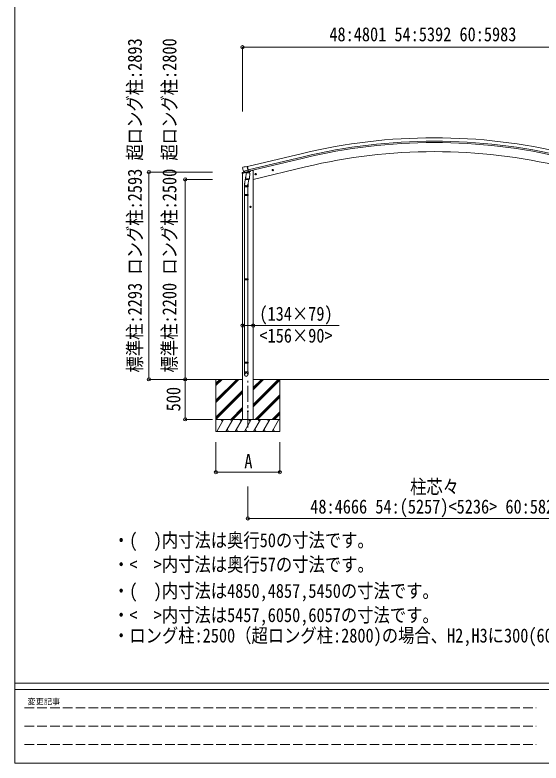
# Model space of a CAD drawing. Units: millimetres at full size, sheet at 1:40; details may follow other scales. Extents: x -11181 to 11305, y -7804 to 7716.
# Drawn here: x -11181 to -4596, y -7804 to 1550 of the extents above; entities that cross this region are included whole.
import ezdxf
from ezdxf.enums import TextEntityAlignment as Align

# ---------------------------------------------------------------- set-up
doc = ezdxf.new("R2010")
doc.units = ezdxf.units.MM
doc.header["$LTSCALE"] = 40
doc.header["$PDMODE"] = 32
doc.header["$PDSIZE"] = 40
doc.linetypes.add('CHAIN1', pattern=[8, 5, -1, 1, -1])
doc.linetypes.add('DASHED3', pattern=[4, 3, -1])
for name, color, linetype, lineweight in [('0-0_0', 7, 'Continuous', 9), ('0-1_本体', 4, 'Continuous', 9), ('0-2_部品', 7, 'Continuous', 9), ('0-4_TABLE1', 7, 'Continuous', 9), ('0-6_OTH_LINE', 7, 'Continuous', 9), ('0-8_PARTS2', 7, 'Continuous', 9), ('0-A_寸法', 6, 'Continuous', 9), ('0-E_DET2', 6, 'Continuous', 9), ('F-0_240', 7, 'Continuous', 9)]:
    doc.layers.add(name, color=color, linetype=linetype, lineweight=lineweight)
doc.styles.add('ＭＳ ゴシック', font='')
doc.styles.get('ＭＳ ゴシック').set_extended_font_data('MS Gothic')

msp = doc.modelspace()

# ---------------------------------------------------------------- linework, layer by layer
at = {"layer": '0-0_0'}
for p, q in [((-8332.71, -3006.22), (-8844.92, -3006.23)), ((-8665.71, -3054.82), (-8617.1, -3006.22)), ((-8665.71, -3266.95), (-8404.98, -3006.23)), ((-8665.71, -3281.09), (-8390.83, -3006.23)), ((-8665.71, -3295.24), (-8376.69, -3006.23)), ((-8665.71, -3083.11), (-8588.82, -3006.23)), ((-8665.71, -3068.96), (-8602.97, -3006.23)), ((-8198.71, -3006.23), (-3666.69, -3006.23)), ((-8198.71, -3320.45), (-7884.48, -3006.23)), ((-8198.71, -3334.59), (-7870.33, -3006.23)), ((-8198.71, -3136.61), (-8068.32, -3006.23)), ((-8198.71, -3122.46), (-8082.47, -3006.23)), ((-8198.71, -3108.32), (-8096.61, -3006.23)), ((-8198.71, -3348.74), (-7865.71, -3015.74)), ((-7865.71, -3006.23), (-7865.71, -3656.23)), ((-8665.71, -3479.08), (-8332.71, -3146.09)), ((-8665.71, -3493.23), (-8332.71, -3160.23)), ((-8664.56, -3506.23), (-8332.71, -3174.37)), ((-8172.35, -3506.23), (-7865.71, -3199.59)), ((-8158.21, -3506.23), (-7865.71, -3213.73)), ((-8144.06, -3506.23), (-7865.71, -3227.87)), ((-8480.71, -3506.23), (-8332.71, -3358.22)), ((-8466.57, -3506.23), (-8332.71, -3372.36)), ((-8452.43, -3506.23), (-8332.71, -3386.5)), ((-7960.21, -3506.23), (-7865.71, -3411.72)), ((-7946.07, -3506.23), (-7865.71, -3425.86)), ((-7931.93, -3506.23), (-7865.71, -3440)), ((-7865.71, -3506.23), (-8665.71, -3506.23)), ((-8655.42, -3656.23), (-8568.81, -3506.23)), ((-8583.82, -3532.21), (-8598.82, -3506.23)), ((-8539.95, -3656.23), (-8453.34, -3506.23)), ((-8468.35, -3532.21), (-8483.35, -3506.23)), ((-8424.48, -3656.23), (-8337.87, -3506.23)), ((-8352.88, -3532.21), (-8367.88, -3506.23)), ((-8198.71, -3506.23), (-8332.71, -3506.23)), ((-8309.01, -3656.23), (-8222.4, -3506.23)), ((-8237.41, -3532.21), (-8252.41, -3506.22)), ((-8193.54, -3656.23), (-8106.93, -3506.23)), ((-8121.94, -3532.21), (-8136.94, -3506.23)), ((-8078.07, -3656.23), (-7991.46, -3506.23)), ((-8021.46, -3506.23), (-8006.46, -3532.21)), ((-7962.6, -3656.23), (-7875.99, -3506.23)), ((-8524.95, -3630.25), (-8509.95, -3656.23)), ((-8409.48, -3630.25), (-8394.48, -3656.23)), ((-8294.01, -3630.25), (-8279.01, -3656.23)), ((-8178.54, -3630.25), (-8163.54, -3656.23)), ((-8063.07, -3630.25), (-8048.07, -3656.23)), ((-7947.6, -3630.25), (-7932.6, -3656.23))]:
    msp.add_line(p, q, dxfattribs=at)
msp.add_lwpolyline([(-8665.71, -3006.23), (-8665.71, -3656.23), (-7865.71, -3656.23)], dxfattribs=at)
at = {"layer": '0-1_本体'}
for p, q in [((-8271.77, -345.97), (-7583.86, -180.82)), ((-7573.78, -222.79), (-8261.69, -387.95)), ((-8257.76, -404.31), (-7569.85, -239.16)), ((-8275.03, -346.75), (-8271.77, -345.97)), ((-8275.03, -346.75), (-8261.02, -405.09)), ((-8198.71, -506.35), (-7543.47, -349.04)), ((-8332.71, -429.5), (-8332.71, -3506.23)), ((-8261.02, -405.09), (-8257.76, -404.31)), ((-8198.71, -393.23), (-8211.58, -393.23)), ((-8198.71, -393.23), (-8198.71, -3506.23))]:
    msp.add_line(p, q, dxfattribs=at)
for radius in [7073, 7029.83, 7013, 6900]:
    msp.add_arc((-5932.7, -7058.39), radius, 76.5, 103.5, dxfattribs=at)
at = {"layer": '0-2_部品'}
for p, q in [((-8333.15, -361.88), (-8332.87, -363.03)), ((-8328.93, -353.3), (-8332.79, -359.6)), ((-8325.83, -351.05), (-8312.65, -347.89)), ((-8298.09, -350.56), (-8311.35, -347.87)), ((-8298.09, -350.56), (-8272.16, -344.34)), ((-8335.17, -430.1), (-8292.25, -419.79)), ((-8335.17, -423.21), (-8335.17, -430.1)), ((-8305.94, -413.82), (-8332.88, -420.29)), ((-8319.1, -402.18), (-8261.59, -388.38)), ((-8302.24, -417.09), (-8318.62, -402.6)), ((-8290.65, -466.61), (-8306.56, -562.79)), ((-8299.54, -417.66), (-8292.01, -415.86)), ((-8298.7, -417.56), (-8297.17, -417.19)), ((-8297.17, -417.19), (-8260.46, -408.38)), ((-8295.33, -417.42), (-8295.38, -418.16)), ((-8294.63, -419.2), (-8268.81, -425.63)), ((-8287.71, -424.54), (-8292.38, -491.38)), ((-8242.02, -427.74), (-8287.71, -424.54)), ((-8285.93, -421.36), (-8286.16, -424.65)), ((-8266.42, -410.2), (-8267.44, -424.81)), ((-8260.46, -408.38), (-8258.94, -408.01)), ((-8257.38, -405.91), (-8256.44, -405.97)), ((-8256.44, -405.97), (-8243.12, -421.29)), ((-8252.68, -410.29), (-8234.45, -405.92)), ((-8246.69, -494.58), (-8242.02, -427.74)), ((-8243.12, -421.29), (-8243.57, -427.63)), ((-8230.62, -397.8), (-8230.62, -401.05)), ((-8158.15, -437.48), (-8177.6, -442.15)), ((-8175.17, -441.57), (-8173.04, -434.37)), ((-8170, -447.02), (-8175.17, -441.57)), ((-8173.04, -434.37), (-8165.74, -432.62)), ((-8165.54, -449.54), (-8170.21, -430.1)), ((-8165.74, -432.62), (-8160.57, -438.07)), ((-7944.23, -386.13), (-7963.68, -390.8)), ((-7961.25, -390.21), (-7959.12, -383.02)), ((-7956.08, -395.66), (-7961.25, -390.21)), ((-7959.12, -383.02), (-7951.82, -381.26)), ((-7951.62, -398.18), (-7956.29, -378.74)), ((-7951.82, -381.26), (-7946.65, -386.71)), ((-8293.24, -503.85), (-8292.37, -491.38)), ((-8292.85, -505.21), (-8292.85, -505.21)), ((-8246.69, -494.58), (-8292.38, -491.38)), ((-8291.4, -505.99), (-8249.7, -508.9)), ((-8255.13, -508.52), (-8265.86, -572.11)), ((-8246.71, -494.57), (-8247.6, -507.27)), ((-8308.71, -599.95), (-8308.71, -565.59)), ((-8262.71, -599.95), (-8308.71, -599.95)), ((-8306.71, -599.95), (-8306.71, -693.95)), ((-8264.71, -599.95), (-8264.71, -693.95)), ((-8262.71, -565.29), (-8262.71, -599.95)), ((-8308.71, -695.95), (-8307.71, -693.95)), ((-8262.71, -695.95), (-8308.71, -695.95)), ((-8262.71, -703.95), (-8308.71, -703.95)), ((-8263.71, -693.95), (-8307.71, -693.95)), ((-8263.71, -705.95), (-8307.71, -705.95)), ((-8306.71, -705.95), (-8306.71, -1750.29)), ((-8264.71, -705.95), (-8264.71, -1750.29)), ((-8262.71, -695.95), (-8263.71, -693.95)), ((-8262.71, -703.95), (-8263.71, -705.95)), ((-8262.71, -695.95), (-8262.71, -703.95)), ((-8232.51, -859.74), (-8232.51, -839.74)), ((-8222.51, -849.74), (-8242.51, -849.74)), ((-8240.01, -849.74), (-8236.26, -843.24)), ((-8236.26, -856.24), (-8240.01, -849.74)), ((-8236.26, -843.24), (-8228.75, -843.24)), ((-8228.75, -843.24), (-8225, -849.74)), ((-8308.71, -1752.29), (-8307.71, -1750.29)), ((-8262.71, -1752.29), (-8308.71, -1752.29)), ((-8262.71, -1760.29), (-8308.71, -1760.29)), ((-8263.71, -1750.29), (-8307.71, -1750.29)), ((-8263.71, -1762.29), (-8307.71, -1762.29)), ((-8306.71, -1762.29), (-8306.71, -2790.32)), ((-8264.71, -1762.29), (-8264.71, -2790.32)), ((-8262.71, -1752.29), (-8263.71, -1750.29)), ((-8262.71, -1760.29), (-8263.71, -1762.29)), ((-8262.71, -1752.29), (-8262.71, -1760.29)), ((-8308.71, -2792.32), (-8307.71, -2790.32)), ((-8262.71, -2792.32), (-8308.71, -2792.32)), ((-8262.71, -2800.32), (-8308.71, -2800.32)), ((-8263.71, -2790.32), (-8307.71, -2790.32)), ((-8263.71, -2802.32), (-8307.71, -2802.32)), ((-8306.71, -2802.32), (-8306.71, -2912.32)), ((-8264.71, -2802.32), (-8264.71, -2912.32)), ((-8262.71, -2792.32), (-8263.71, -2790.32)), ((-8262.71, -2800.32), (-8263.71, -2802.32)), ((-8262.71, -2792.32), (-8262.71, -2800.32)), ((-8308.71, -2946.46), (-8308.71, -2912.32)), ((-8262.71, -2912.32), (-8308.71, -2912.32)), ((-8262.71, -2946.46), (-8262.71, -2912.32))]:
    msp.add_line(p, q, dxfattribs=at)
for points in [[(-8266.73, -409.79), (-8257.01, -407.45), (-8272.16, -344.34)], [(-8319.37, -401.61), (-8318.78, -402.45), (-8318.62, -402.6)], [(-8266.73, -409.79), (-8266.97, -409.94), (-8291.74, -415.88), (-8292.01, -415.86)], [(-8160.57, -438.07), (-8162.71, -445.26), (-8170, -447.02)], [(-7946.65, -386.71), (-7948.79, -393.91), (-7956.08, -395.66)], [(-8308.71, -695.95), (-8308.71, -703.95), (-8307.71, -705.95)], [(-8225, -849.74), (-8228.75, -856.24), (-8236.26, -856.24)], [(-8308.71, -1752.29), (-8308.71, -1760.29), (-8307.71, -1762.29)], [(-8308.71, -2792.32), (-8308.71, -2800.32), (-8307.71, -2802.32)]]:
    msp.add_lwpolyline(points, dxfattribs=at)
for centre, radius in [((-8167.87, -439.82), 8.5), ((-8167.87, -439.82), 7.7), ((-8167.87, -439.82), 6.5), ((-7953.95, -388.46), 8.5), ((-7953.95, -388.46), 7.7), ((-7953.95, -388.46), 6.5), ((-8232.51, -849.74), 8.5), ((-8232.51, -849.74), 7.7), ((-8232.51, -849.74), 6.5)]:
    msp.add_circle(centre, radius, dxfattribs=at)
at = {"layer": '0-2_部品', "color": 4}
msp.add_circle((-8265.71, -3406.23), 5, dxfattribs=at)
at = {"layer": '0-2_部品'}
for centre, radius, start, end in [((-8136.07, -315.78), 202.4, 193.5, 205.09125), ((-8324.67, -355.91), 5, 103.5, 148.5), ((-8311.95, -350.81), 3, 78.5, 103.5), ((-8332.17, -423.21), 3, 103.5, 180), ((-8298.81, -417.07), 0.5, 248.23754, 283.5), ((-8295.83, -417.38), 0.5, 356, 103.5), ((-8294.38, -418.23), 1, 176, 256), ((-8268.46, -424.66), 1.03, 250.03897, 351.96569), ((-8265.82, -410.28), 0.604, 100.59842, 172.20595), ((-8259.05, -407.52), 0.5, 283.5, 318.76246), ((-8235.62, -401.05), 5, 283.5, 0), ((-8291.3, -504.02), 1.95, 175.04017, 217.47766), ((-8291.26, -503.99), 2, 217.40962, 266), ((-8249.56, -506.91), 2, 266, 349.46843), ((-8278.71, -565.59), 30, 177.45142, 180)]:
    msp.add_arc(centre, radius, start, end, dxfattribs=at)
for centre, major_axis, ratio, start_param, end_param in [((-8330.23, -361.16), (-1.57, -2.57), 0.99628, 4.712389, 5.4996506), ((-8300.26, -414.84), (-0.73, -2.92), 0.997631, 5.8041905, 6.6006116), ((-8300.2, -414.61), (2.63, 3.16), 0.650902, 4.0958226, 4.1686332), ((-8300.23, -414.74), (-0.73, -2.92), 0.997631, 0.3902369, 0.4789948), ((-8285.71, -565.29), (23, 0), 0.996195, 2.5560258, 6.5663028), ((-8285.71, -565.29), (21, 0), 0.996195, 2.9349147, 5.9512394), ((-8285.71, -2944.72), (-23, 0), 0.996195, 3.1415927, 6.2831853), ((-8285.71, -2946.46), (-23, 0), 0.996195, 3.1415927, 6.2831853), ((-8285.71, -2946.46), (0, -23.43), 0.981806, 4.712389, 7.8539816)]:
    msp.add_ellipse(centre, major_axis=major_axis, ratio=ratio, start_param=start_param, end_param=end_param, dxfattribs=at)
msp.add_ellipse((-8285.71, -2946.46), major_axis=(21, 0), ratio=0.996195, dxfattribs=at)
at = {"layer": '0-4_TABLE1', "color": 6}
for p, q in [((-9049.68, -3006.24), (-8706.42, -3006.24)), ((-9049.68, -3006.24), (-9049.68, -3506.23)), ((-9049.68, -3506.23), (-8706.42, -3506.23))]:
    msp.add_line(p, q, dxfattribs=at)
for p in [(-9049.68, -3006.24), (-9049.68, -3506.23)]:
    msp.add_point(p, dxfattribs=at)
at = {"layer": '0-8_PARTS2', "color": 6}
for p, q in [((-7122.38, -2333.7), (-8332.71, -2333.7)), ((-8265.71, -4744.86), (-8265.71, -4344.86)), ((-8265.71, -4744.86), (-3599.69, -4744.86))]:
    msp.add_line(p, q, dxfattribs=at)
at = {"layer": '0-8_PARTS2', "color": 5, "linetype": 'CHAIN1'}
msp.add_line((-8265.71, -3607.16), (-8265.71, -3023.21), dxfattribs=at)
at = {"layer": '0-8_PARTS2', "color": 6}
for p in [(-8332.71, -2333.7), (-8198.71, -2333.7), (-8265.71, -4744.86)]:
    msp.add_point(p, dxfattribs=at)
at = {"layer": '0-A_寸法'}
for p, q in [((-8333.21, 1147.56), (-8333.21, 345.23)), ((-8333.21, 1147.56), (-3532.19, 1147.56)), ((-8665.71, -4167.6), (-8665.71, -3793.19)), ((-7865.71, -4167.6), (-7865.71, -3793.19)), ((-8665.71, -4167.6), (-7865.71, -4167.6))]:
    msp.add_line(p, q, dxfattribs=at)
for p in [(-8333.21, 1147.56), (-8665.71, -4167.6), (-7865.71, -4167.6)]:
    msp.add_point(p, dxfattribs=at)
at = {"layer": '0-E_DET2'}
for p, q in [((-9503.98, -413.52), (-8706.42, -413.52)), ((-9503.98, -3006.24), (-9503.98, -413.52)), ((-9049.68, -3006.24), (-9049.68, -506.25)), ((-9049.68, -506.25), (-8706.42, -506.25)), ((-9503.98, -3006.24), (-8706.42, -3006.24)), ((-9049.68, -3006.24), (-8706.42, -3006.24))]:
    msp.add_line(p, q, dxfattribs=at)
for p in [(-9503.98, -413.52), (-9049.68, -506.25), (-9503.98, -3006.24), (-9049.68, -3006.24)]:
    msp.add_point(p, dxfattribs=at)
at = {"layer": 'F-0_240', "color": 5}
for p, q in [((-11180.61, 7716.46), (-11180.61, -7803.54)), ((-11180.61, -6803.54), (10739.39, -6803.54)), ((-11180.61, -6883.54), (7183.72, -6883.54)), ((-11180.61, -7803.54), (10739.39, -7803.54))]:
    msp.add_line(p, q, dxfattribs=at)
at = {"layer": 'F-0_240', "color": 4, "linetype": 'DASHED3'}
for p, q in [((-11060.61, -7113.54), (-4656.28, -7113.54)), ((-11060.61, -7343.54), (-4656.28, -7343.54)), ((-11060.61, -7573.54), (-4656.28, -7573.54))]:
    msp.add_line(p, q, dxfattribs=at)

# ---------------------------------------------------------------- texts
at = {"layer": '0-4_TABLE1', "style": 'ＭＳ ゴシック', "width": 0.85}
msp.add_text('500', height=176, rotation=90, dxfattribs=at).set_placement((-9057.68, -3406.23), align=Align.BOTTOM_LEFT)
at = {"layer": '0-6_OTH_LINE', "style": 'ＭＳ ゴシック', "width": 0.85}
for s, p in [('標準柱:2293 ロング柱:2593 超ロング柱:2893', (-9540.09, -2920.33)), ('標準柱:2200 ロング柱:2500 超ロング柱:2800', (-9107.16, -2920.33))]:
    msp.add_text(s, height=176, rotation=90, dxfattribs=at).set_placement(p, align=Align.BOTTOM_LEFT)
at = {"layer": '0-8_PARTS2', "style": 'ＭＳ ゴシック', "width": 0.85}
for s, p in [('(134×79)', (-8120.92, -2325.7)), ('<156×90>', (-8120.92, -2599.42)), ('柱芯々', (-6234.86, -4489.25)), ('48:4666 54:(5257)<5236> 60:5827', (-7484.86, -4736.86)), ('・(  )内寸法は奥行50の寸法です。', (-9953.34, -5158.24)), ('・<  >内寸法は奥行57の寸法です。', (-9953.34, -5461.11)), ('・(  )内寸法は4850,4857,5450の寸法です。', (-9953.34, -5790.9)), ('・<  >内寸法は5457,6050,6057の寸法です。', (-9953.34, -6093.77)), ('・ロング柱:2500（超ロング柱:2800)の場合、H2,H3に300(600）足した寸法にしてください。', (-9953.34, -6349.52))]:
    msp.add_text(s, height=176, dxfattribs=at).set_placement(p, align=Align.BOTTOM_LEFT)
at = {"layer": '0-A_寸法', "color": 7, "style": 'ＭＳ ゴシック', "width": 0.85}
for s, p in [('48:4801 54:5392 60:5983', (-7245.57, 1168.34)), ('A', (-8309.89, -4170.1))]:
    msp.add_text(s, height=176, dxfattribs=at).set_placement(p, align=Align.BOTTOM_LEFT)
at = {"layer": 'F-0_240', "style": 'ＭＳ ゴシック'}
msp.add_text('変更記事', height=73.31, dxfattribs=at).set_placement((-11024.31, -7093.54), align=Align.BOTTOM_LEFT)

doc.saveas('drawing.dxf')
